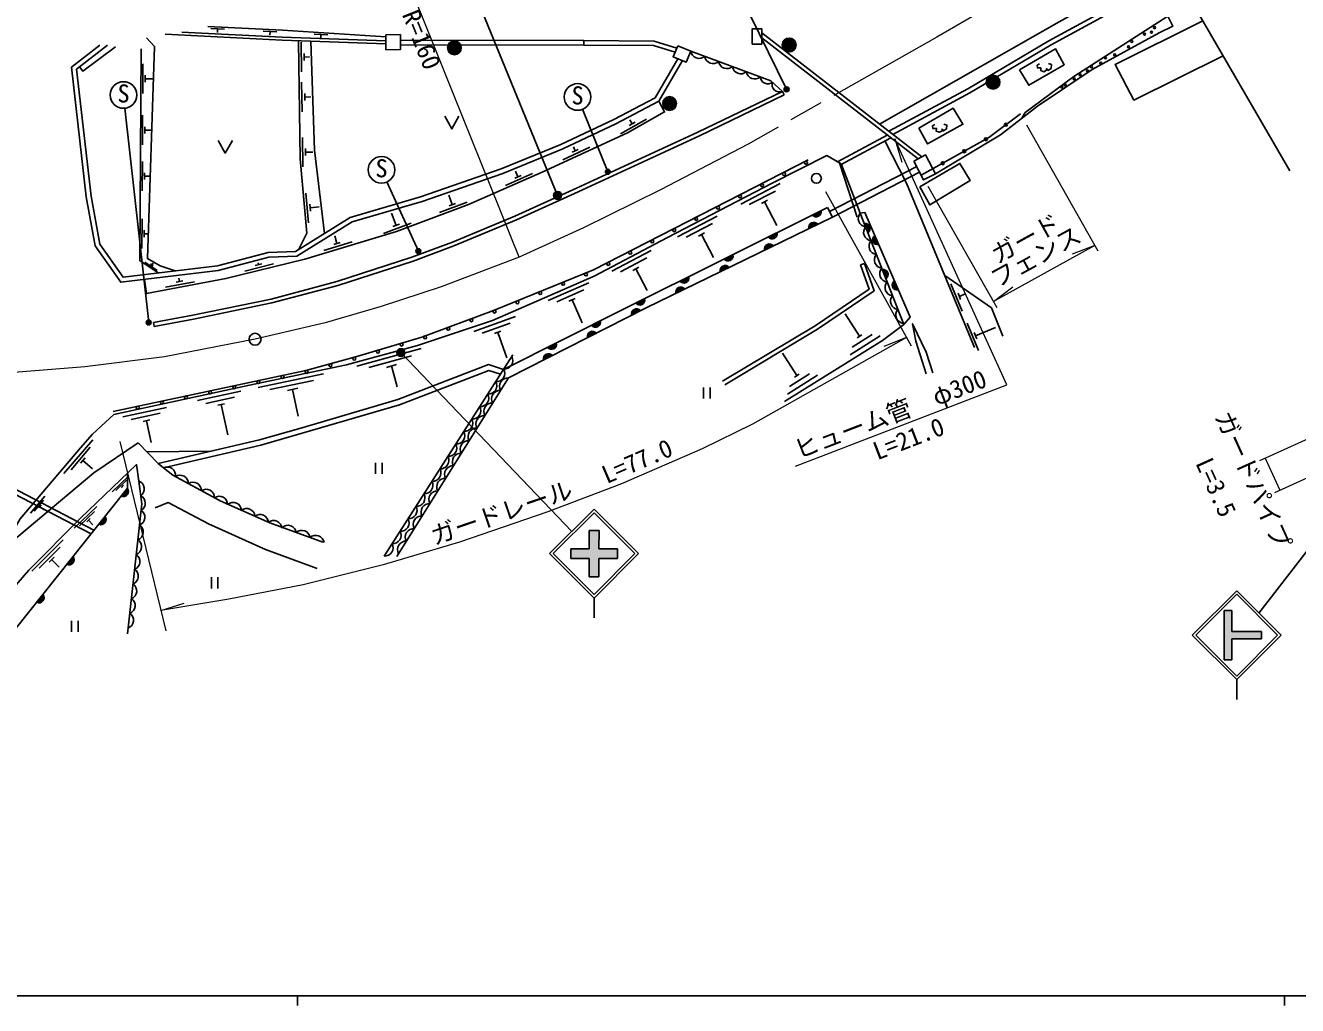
# Model space of a CAD drawing. Units: millimetres at full size, sheet at 1:1000; details may follow other scales. Extents: x 40000 to 680000, y 20000 to 380000.
# Drawn here: x 240450 to 369325, y 204000 to 303320 of the extents above; entities that cross this region are included whole.
import ezdxf
from ezdxf.enums import TextEntityAlignment as Align

# ---------------------------------------------------------------- set-up
doc = ezdxf.new("R2010")
doc.units = ezdxf.units.MM
doc.header["$LTSCALE"] = 1000
doc.linetypes.add('CHAIN', pattern=[18.5, 12, -1.5, 3.5, -1.5])
for name, color, linetype, lineweight in [('M-BGD', 7, 'Continuous', 25), ('M-BGD-EXST', 7, 'Continuous', 25), ('M-BMK', 2, 'CHAIN', 13), ('M-BMK-OTRS', 5, 'Continuous', 25), ('M-BMK-SRVR', 3, 'Continuous', 25), ('M-STR-HTXT', 7, 'Continuous', 13), ('M-STR-STRC', 7, 'Continuous', 25), ('M-TTL-BAND', 7, 'Continuous', 25)]:
    doc.layers.add(name, color=color, linetype=linetype, lineweight=lineweight)
doc.styles.add('ＭＳ ゴシック', font='')
doc.styles.get('ＭＳ ゴシック').set_extended_font_data('MS Gothic')

msp = doc.modelspace()

# ---------------------------------------------------------------- hatches: boundary and pattern name
at = {"layer": 'M-BGD'}
for points in [[(284607, 301053, -0.41421), (283907, 300353, -0.41421), (283207, 301053, -1)], [(318523, 301337, -0.41421), (317823, 300637, -0.41421), (317123, 301337, -1)], [(339179, 297566, -0.41421), (338479, 296866, -0.41421), (337779, 297566, -1)], [(306410, 295403, -0.41421), (305710, 294703, -0.41421), (305010, 295403, -1)], [(321058, 284569), (320172, 284125, 0.82183)], [(316587, 282331), (315701, 281888, 0.82183)], [(320720, 283169), (319830, 282735, -0.82183)], [(325794, 282331), (325434, 283254, -0.82183)], [(316225, 280980), (315334, 280547, -0.82183)], [(326494, 282031), (326886, 281122, -0.82183)], [(312115, 280094), (311229, 279650, 0.82183)], [(311729, 278792), (310838, 278359, -0.82183)], [(327608, 277671), (327248, 278595, -0.82183)], [(307644, 277856), (306758, 277413, 0.82183)], [(328475, 277441), (328868, 276531, -0.82183)], [(307233, 276604), (306342, 276171, -0.82183)], [(302743, 274405), (301860, 273956, -0.82183)], [(303173, 275619), (302287, 275175, 0.82183)], [(298702, 273380), (297816, 272936, 0.82183)], [(298287, 272136), (297404, 271687, -0.82183)], [(294231, 271141), (293345, 270697, 0.82183)], [(293832, 269867), (292949, 269418, -0.82183)], [(250766, 256418), (250150, 255642, 0.82183)], [(247879, 252782), (248495, 253558, -0.82183)], [(244655, 248720), (245271, 249496, -0.82183)], [(241596, 244867), (242212, 245643, -0.82183)]]:
    msp.add_hatch(color=256, dxfattribs=at).paths.add_polyline_path(points)
at = {"layer": 'M-BGD-EXST'}
for points in [[(317781, 296965, -1), (317342, 296726, -1)], [(299672, 288613, -1), (299232, 288373, -1)], [(280478, 280567, -1), (280039, 280328, -1)], [(253157, 273344, -1), (252718, 273105, -1)]]:
    msp.add_hatch(color=256, dxfattribs=at).paths.add_polyline_path(points)
at = {"layer": 'M-STR-STRC'}
for points in [[(294023, 285885, -1), (294698, 286314, -1)], [(278147, 269949, -1), (278822, 270379, -1)], [(295695, 250295), (297555, 250295), (297556, 252155), (298556, 252155), (298555, 250295), (300415, 250295), (300415, 249295), (298555, 249295), (298555, 247435), (297555, 247435), (297555, 249295), (295695, 249295)], [(361907, 244028), (362657, 244028), (362657, 241903), (365657, 241903), (365657, 241153), (362657, 241153), (362657, 239028), (361907, 239028)]]:
    msp.add_hatch(color=256, dxfattribs=at).paths.add_polyline_path(points)

# ---------------------------------------------------------------- linework, layer by layer
at = {"layer": 'M-BGD'}
for p, q in [((260614, 302950), (259216, 303021)), ((259915, 302986), (259896, 302611)), ((265931, 302679), (264533, 302750)), ((265232, 302715), (265213, 302340)), ((268375, 301613), (268416, 298613)), ((271089, 302361), (269692, 302449)), ((270390, 302405), (270367, 302031)), ((278435, 301819), (297013, 301797)), ((297013, 301797), (297012, 301324)), ((315049, 302575), (331266, 289998)), ((315053, 302074), (330880, 289798)), ((268690, 300467), (268700, 299767)), ((278437, 301346), (297012, 301324)), ((252351, 299417), (252334, 296417)), ((268695, 300117), (269213, 300124)), ((252585, 298266), (252580, 297566)), ((252582, 297916), (253341, 297911)), ((268430, 297563), (268471, 294563)), ((268746, 296417), (268755, 295717)), ((317314, 296275), (317139, 296637)), ((268750, 296067), (269354, 296075)), ((252321, 294211), (252304, 291211)), ((252554, 293060), (252550, 292360)), ((252552, 292710), (253163, 292706)), ((300742, 292350), (303356, 293822)), ((301597, 293176), (302207, 293519)), ((301902, 293347), (301663, 293771)), ((268506, 291981), (268547, 288981)), ((322722, 289499), (327765, 292215)), ((323104, 289238), (328119, 291940)), ((268822, 290835), (268831, 290135)), ((268827, 290485), (269564, 290495)), ((294907, 289714), (297630, 290972)), ((295825, 290468), (296461, 290762)), ((296143, 290615), (295962, 291006)), ((252294, 289549), (252277, 286549)), ((321909, 284464), (330741, 289025)), ((322917, 289387), (324716, 283901)), ((252527, 288397), (252523, 287697)), ((252525, 288047), (253004, 288045)), ((289081, 287110), (291829, 288313)), ((290014, 287846), (290655, 288127)), ((290334, 287987), (290087, 288552)), ((322197, 283887), (331037, 288452)), ((268850, 286318), (269119, 283330)), ((283689, 285170), (283331, 286131)), ((316907, 287288), (312912, 285217)), ((316448, 286543), (313785, 285163)), ((269252, 285199), (269315, 284502)), ((269283, 284851), (270215, 284934)), ((282389, 284364), (285200, 285413)), ((283361, 285047), (284017, 285292)), ((315634, 285615), (315013, 285292)), ((315323, 285453), (316575, 283039)), ((322197, 283887), (321696, 284888)), ((252260, 283712), (252243, 280713)), ((278012, 283052), (277547, 284299)), ((310520, 283977), (306525, 281906)), ((329422, 273012), (325022, 284313)), ((252494, 282561), (252490, 281861)), ((276711, 282247), (279522, 283295)), ((277684, 282930), (278340, 283175)), ((310061, 283233), (307398, 281852)), ((309247, 282304), (308626, 281982)), ((252492, 282211), (252804, 282209)), ((270663, 280510), (273535, 281377)), ((271677, 281130), (272347, 281332)), ((272012, 281231), (271782, 281994)), ((308937, 282143), (310141, 279819)), ((303848, 280504), (299866, 278408)), ((303394, 279757), (300740, 278359)), ((252555, 279346), (253796, 278504)), ((253115, 279147), (253405, 278951)), ((253260, 279049), (253377, 279221)), ((262669, 278426), (265582, 279146)), ((263714, 278994), (264393, 279161)), ((264053, 279077), (264010, 279253)), ((302586, 278823), (301967, 278497)), ((302277, 278660), (303433, 276462)), ((325438, 279193), (325044, 279051)), ((254632, 276794), (257579, 277351)), ((255706, 277302), (256394, 277432)), ((256050, 277367), (255982, 277725)), ((297528, 277241), (293406, 275437)), ((334211, 277140), (335357, 274367)), ((297022, 276528), (294273, 275325)), ((334927, 276191), (335195, 275545)), ((335061, 275868), (335668, 276119)), ((296149, 275655), (295507, 275374)), ((295828, 275515), (296855, 273168)), ((253496, 272825), (253423, 273220)), ((290096, 273833), (285868, 272293)), ((324939, 271819), (323505, 274106)), ((289545, 273153), (286726, 272127)), ((288619, 272337), (287961, 272098)), ((288290, 272217), (289231, 269631)), ((324209, 270724), (326242, 271998)), ((324702, 271670), (325176, 271967)), ((335860, 273150), (337006, 270378)), ((336577, 272202), (336844, 271555)), ((336711, 271879), (338733, 272715)), ((323987, 269948), (327038, 271859)), ((280541, 270573), (274032, 268785)), ((279576, 269841), (275236, 268649)), ((289815, 269927), (276777, 249544)), ((318590, 267840), (317157, 270127)), ((278032, 268950), (277019, 268672)), ((277525, 268811), (278107, 266696)), ((270636, 268013), (264029, 266634)), ((269627, 267343), (265222, 266423)), ((278085, 249518), (289376, 267598)), ((317639, 265969), (320689, 267880)), ((317860, 266745), (319894, 268019)), ((318353, 267691), (318828, 267988)), ((262278, 266260), (257881, 265305)), ((261641, 265661), (258709, 265025)), ((268030, 266550), (267003, 266335)), ((267517, 266442), (268083, 263727)), ((309140, 266619), (309140, 265501)), ((309807, 266619), (309807, 265501)), ((254725, 264620), (250328, 263665)), ((260613, 264977), (259928, 264829)), ((260270, 264903), (260938, 261830)), ((254088, 264021), (251156, 263385)), ((253059, 263338), (252375, 263189)), ((252717, 263263), (253195, 261065)), ((247260, 261342), (244354, 257906)), ((247005, 260576), (245067, 258285)), ((231595, 259875), (247093, 251792)), ((231777, 260311), (247391, 252167)), ((246491, 259504), (246039, 258969)), ((246265, 259237), (247248, 258405)), ((252761, 260097), (259261, 260177)), ((275923, 258988), (275923, 257870)), ((276589, 258988), (276589, 257870)), ((250868, 257604), (249240, 256051)), ((250700, 257237), (249615, 256201)), ((250387, 256731), (250134, 256490)), ((250261, 256611), (250328, 256540)), ((242413, 255613), (240960, 253895)), ((242286, 255229), (241317, 254084)), ((242029, 254694), (241803, 254426)), ((241916, 254560), (242290, 254244)), ((247681, 254564), (245402, 252389)), ((247446, 254049), (245927, 252600)), ((247009, 253342), (246654, 253003)), ((246832, 253173), (247281, 252702)), ((244268, 251209), (241093, 248020)), ((243952, 250466), (241835, 248340)), ((243353, 249439), (242859, 248943)), ((243106, 249191), (243881, 248420)), ((259283, 247396), (259283, 246278)), ((259950, 247396), (259950, 246278)), ((245115, 242991), (245115, 241873)), ((245781, 242991), (245781, 241873))]:
    msp.add_line(p, q, dxfattribs=at)
for points in [[(326968, 293331), (345168, 303688), (356230, 309822)], [(327923, 292590), (335909, 296900), (344135, 301752), (356878, 308706)], [(328319, 292284), (336134, 296501), (344361, 301353), (357107, 308310)], [(332633, 288271), (339235, 292229), (342970, 295145), (348501, 298859), (355318, 302575), (356679, 303233), (356198, 304268), (346653, 298151), (341716, 294483), (341405, 293923)], [(276957, 302170), (266487, 302828), (258931, 303213)], [(359730, 303789), (350837, 299371), (352740, 295752), (361788, 300242)], [(252722, 302078), (253540, 301186), (252805, 279694), (254082, 278953), (255607, 278446)], [(276960, 301455), (266444, 301831), (254591, 302435)], [(276959, 301759), (266457, 302134), (256291, 302652)], [(268157, 280633), (268962, 282262), (268284, 289805), (268120, 301771)], [(270730, 282234), (269739, 290692), (269354, 301727)], [(297013, 301797), (304146, 301727), (306436, 301029)], [(247980, 301307), (245118, 299097), (246613, 285948), (247521, 280974), (250105, 277292), (259987, 278482), (265118, 279825), (267958, 279934), (273561, 283421), (280634, 285481), (288820, 288330), (294891, 290801), (300272, 293345), (304609, 295633), (307004, 299763)], [(248777, 301305), (245634, 298878), (247096, 286020), (247982, 281167), (250337, 277811), (259896, 278962), (265046, 280310), (267810, 280417), (273360, 283871), (280486, 285946), (288648, 288787), (294694, 291248), (300054, 293781), (304257, 295999), (306550, 299953)], [(249570, 301141), (246272, 298678), (245937, 299113)], [(253886, 278239), (252052, 279487), (252176, 300963)], [(297012, 301324), (304076, 301271), (306258, 300606)], [(317139, 296637), (315973, 297715), (307858, 300711)], [(343171, 299416), (342933, 299281), (342976, 299009), (343332, 299018), (343306, 298755), (343620, 298628), (343900, 298772), (343900, 298950), (344036, 298764), (344349, 298967), (344383, 299357), (344078, 299458)], [(253423, 273220), (257397, 273956), (265330, 275594), (271990, 277360), (279592, 279826), (283706, 281349), (290037, 283984), (296264, 286829), (308581, 292495), (317139, 296637)], [(252521, 277583), (252721, 276156), (260767, 277676), (268753, 279650), (278041, 282453), (285321, 285168), (292800, 288442), (301444, 292433), (305208, 294552), (304609, 295633)], [(253496, 272825), (257475, 273562), (265423, 275203), (272104, 276974), (279724, 279446), (283853, 280975), (290198, 283615), (296431, 286464), (308753, 292131), (317314, 296275)], [(282939, 294136), (283655, 292840), (284371, 294136)], [(331198, 288140), (338041, 291957), (341263, 294373)], [(332587, 293277), (332350, 293142), (332392, 292871), (332748, 292879), (332723, 292616), (333036, 292489), (333316, 292633), (333316, 292811), (333452, 292625), (333766, 292828), (333800, 293218), (333494, 293320)], [(259981, 291673), (260697, 290378), (261413, 291673)], [(336604, 270668), (329713, 287335), (327521, 291617)], [(251880, 261027), (247376, 258000), (238101, 250178), (239929, 253307), (246035, 260524), (247228, 261906), (249398, 263880), (263162, 266869), (272990, 268920), (280158, 270890), (287772, 273415), (298068, 277922), (305505, 281836), (316102, 287329), (321626, 290127), (323083, 289292), (325022, 284313)], [(319761, 289699), (298002, 278555), (287860, 274437), (280601, 271744), (274027, 269786), (268862, 268348), (249348, 264213)], [(288875, 268458), (300911, 274487), (321696, 284888)], [(322197, 283887), (303331, 274705), (289376, 267598)], [(325022, 284313), (325488, 284361), (330068, 273751), (329422, 273012)], [(311084, 267270), (320469, 272880), (325923, 276606), (325044, 279051)], [(311299, 266910), (320695, 272526), (326427, 276442), (325438, 279193)], [(339456, 271825), (338319, 274695), (333575, 277995)], [(329422, 273012), (327261, 271401), (317362, 265197)], [(331700, 268024), (330642, 271323), (330328, 273090), (331699, 270204), (332363, 268109)], [(288875, 268458), (287376, 268945), (278178, 265410), (268341, 262525), (264155, 261325), (253880, 258915)], [(288570, 267981), (287392, 268364), (278354, 264891), (268493, 261999), (264294, 260795), (254436, 258482)], [(251880, 261027), (253880, 258915), (254436, 258482)], [(235321, 240352), (236679, 243401), (240801, 248134), (246019, 253375), (251717, 258812), (251935, 257156)], [(238006, 240346), (250780, 256435), (250786, 257924)], [(254436, 258482), (255371, 257754), (260193, 255147), (265213, 252912), (270570, 250957)], [(251935, 257156), (252242, 254829), (250799, 241657)], [(253584, 254426), (254922, 254977), (259008, 252826), (264786, 250214), (270007, 248300)]]:
    msp.add_lwpolyline(points, dxfattribs=at)
for points in [[(314089, 301422), (315057, 301429), (315046, 302990), (314078, 302983)], [(276956, 302383), (278433, 302389), (278439, 300871), (276962, 300865)], [(306535, 301266), (307858, 300711), (307392, 299600), (306069, 300155)], [(341153, 298836), (342098, 297259), (345683, 299343), (344800, 300951)], [(330948, 292894), (331846, 291317), (335423, 293308), (334434, 294934)], [(330455, 289579), (331642, 290192), (332633, 288271), (331447, 287658)], [(331063, 286966), (332063, 285125), (336142, 287597), (335116, 289333)]]:
    msp.add_lwpolyline(points, close=True, dxfattribs=at)
for centre, radius in [((354843, 303096), 100), ((283907, 301053), 700), ((317823, 301337), 700), ((352526, 301697), 100), ((353831, 302449), 100), ((354525, 302625), 100), ((350800, 300340), 100), ((352200, 301157), 100), ((348462, 299117), 100), ((349381, 299483), 100), ((349857, 300049), 100), ((338479, 297566), 700), ((346698, 297899), 100), ((347313, 298303), 100), ((348033, 298710), 100), ((345450, 297072), 100), ((345797, 297277), 100), ((305710, 295403), 700), ((339773, 293255), 150), ((337748, 291793), 150), ((335565, 290576), 150), ((319524, 289409), 150), ((333381, 289358), 150), ((317299, 288270), 150), ((320583, 287824), 500), ((312849, 285991), 150), ((315074, 287130), 150), ((310623, 284851), 150), ((308398, 283711), 150), ((306173, 282572), 150), ((303948, 281432), 150), ((301723, 280292), 150), ((299498, 279153), 150), ((294924, 277143), 150), ((297240, 278084), 150), ((292607, 276203), 150), ((290291, 275262), 150), ((285632, 273450), 150), ((287975, 274322), 150), ((283288, 272581), 150), ((278554, 270978), 150), ((280944, 271711), 150), ((273761, 269557), 150), ((276158, 270265), 150), ((268944, 268216), 150), ((271352, 268886), 150), ((261608, 266658), 150), ((264053, 267176), 150), ((266499, 267694), 150), ((256716, 265621), 150), ((259162, 266139), 150), ((251825, 264585), 150), ((254271, 265103), 150)]:
    msp.add_circle(centre, radius, dxfattribs=at)
for centre, radius, start, end in [((308700, 300826), 850, 187.81075, 311.66577), ((310107, 300307), 850, 187.81075, 311.66577), ((311514, 299787), 850, 187.81075, 311.66577), ((312921, 299268), 850, 187.81075, 311.66577), ((314329, 298748), 850, 187.81075, 311.66577), ((315647, 298158), 755, 183.37122, 309.3254), ((316836, 297326), 752, 160.74647, 293.74673), ((320572, 284434), 505, 217.7542, 15.41239), ((325667, 283759), 850, 139.34872, 263.20374), ((316100, 282197), 505, 217.7542, 15.41239), ((320318, 282864), 505, 37.12338, 194.78157), ((326211, 282361), 850, 139.34872, 263.20374), ((325523, 282757), 505, 302.44713, 100.10533), ((315822, 280676), 505, 37.12338, 194.78157), ((326755, 280963), 850, 139.34872, 263.20374), ((326780, 281615), 505, 124.51828, 282.17647), ((311629, 279959), 505, 217.7542, 15.41239), ((327300, 279566), 850, 139.34872, 263.20374), ((311326, 278488), 505, 37.12338, 194.78157), ((327844, 278168), 850, 139.34872, 263.20374), ((327337, 278097), 505, 302.44713, 100.10533), ((307157, 277722), 505, 217.7542, 15.41239), ((328388, 276770), 850, 139.34872, 263.20374), ((328761, 277025), 505, 124.51828, 282.17647), ((306830, 276299), 505, 37.12338, 194.78157), ((328932, 275372), 850, 139.34872, 263.20374), ((302346, 274093), 505, 38.15917, 195.81736), ((302686, 275484), 505, 217.7542, 15.41239), ((329477, 273975), 850, 139.34872, 263.20374), ((298215, 273246), 505, 217.77892, 15.43712), ((297890, 271824), 505, 38.15917, 195.81736), ((293744, 271006), 505, 217.77892, 15.43712), ((288968, 269346), 850, 265.46883, 29.32386), ((293435, 269555), 505, 38.15917, 195.81736), ((288160, 268082), 850, 265.46883, 29.32386), ((287351, 266818), 850, 265.46883, 29.32386), ((289318, 266750), 850, 86.08804, 209.94306), ((286543, 265555), 850, 265.46883, 29.32386), ((288524, 265478), 850, 86.08804, 209.94306), ((285735, 264291), 850, 265.46883, 29.32386), ((287729, 264206), 850, 86.08804, 209.94306), ((284927, 263027), 850, 265.46883, 29.32386), ((286935, 262933), 850, 86.08804, 209.94306), ((284119, 261764), 850, 265.46883, 29.32386), ((286140, 261661), 850, 86.08804, 209.94306), ((283310, 260500), 850, 265.46883, 29.32386), ((285345, 260389), 850, 86.08804, 209.94306), ((282502, 259237), 850, 265.46883, 29.32386), ((284551, 259117), 850, 86.08804, 209.94306), ((254808, 257718), 850, 352.1645, 116.01953), ((281694, 257973), 850, 265.46883, 29.32386), ((283756, 257844), 850, 86.08804, 209.94306), ((251637, 256360), 850, 305.57266, 69.42768), ((256117, 256896), 850, 359.67717, 123.53219), ((257436, 256182), 850, 359.67717, 123.53219), ((280886, 256709), 850, 265.46883, 29.32386), ((282962, 256572), 850, 86.08804, 209.94306), ((250382, 256091), 505, 242.72493, 40.38312), ((251742, 254913), 850, 298.88585, 62.74088), ((258756, 255469), 850, 359.67717, 123.53219), ((260076, 254756), 850, 359.67717, 123.53219), ((280077, 255446), 850, 265.46883, 29.32386), ((282167, 255300), 850, 86.08804, 209.94306), ((251691, 253478), 850, 291.82232, 55.67735), ((261476, 254138), 850, 4.07605, 127.93108), ((262847, 253528), 850, 4.07605, 127.93108), ((279269, 254182), 850, 265.46883, 29.32386), ((281373, 254027), 850, 86.08804, 209.94306), ((248111, 253231), 505, 242.72493, 40.38312), ((251528, 251987), 850, 291.82232, 55.67735), ((264217, 252918), 850, 4.07605, 127.93108), ((265587, 252308), 850, 4.07605, 127.93108), ((267037, 251821), 850, 8.02539, 131.88042), ((278461, 252918), 850, 265.46883, 29.32386), ((280578, 252755), 850, 86.08804, 209.94306), ((268446, 251306), 850, 8.02539, 131.88042), ((269855, 250792), 850, 8.02539, 131.88042), ((277653, 251655), 850, 265.46883, 29.32386), ((279784, 251483), 850, 86.08804, 209.94306), ((251365, 250496), 850, 291.82232, 55.67735), ((276844, 250391), 850, 265.46883, 29.32386), ((278989, 250211), 850, 86.08804, 209.94306), ((244886, 249169), 505, 242.72493, 40.38312), ((251201, 249005), 850, 291.82232, 55.67735), ((251038, 247514), 850, 291.82232, 55.67735), ((250875, 246023), 850, 291.82232, 55.67735), ((241827, 245316), 505, 242.72493, 40.38312), ((250711, 244531), 850, 291.82232, 55.67735), ((250548, 243040), 850, 291.82232, 55.67735)]:
    msp.add_arc(centre, radius, start, end, dxfattribs=at)
at = {"layer": 'M-BGD-EXST'}
for p, q in [((317561, 296846), (305423, 321667)), ((252937, 273224), (250532, 294930)), ((299452, 288493), (296888, 294822)), ((280258, 280448), (277077, 287461))]:
    msp.add_line(p, q, dxfattribs=at)
for centre, radius in [((250384, 296272), 1350), ((296381, 296073), 1350), ((317561, 296846), 250), ((276520, 288690), 1350), ((299452, 288493), 250), ((280258, 280448), 250), ((252937, 273224), 250)]:
    msp.add_circle(centre, radius, dxfattribs=at)
at = {"layer": 'M-BMK'}
msp.add_lwpolyline([(353713, 314161), (332776, 302147), (313652, 291281), (304792, 286648), (296993, 282812), (290475, 279853), (282580, 276820), (276496, 274825), (270816, 273196), (263714, 271524), (254535, 269730), (246451, 268710), (237503, 268003)], dxfattribs=at)
at = {"layer": 'M-BMK-OTRS'}
msp.add_line((368539, 288603), (341771, 334747), dxfattribs=at)
at = {"layer": 'M-BMK-SRVR'}
msp.add_circle((263714, 271524), 600, dxfattribs=at)
at = {"layer": 'M-STR-HTXT'}
for p, q in [((290475, 279853), (279954, 305965)), ((341854, 293265), (349103, 280470)), ((328529, 291818), (329226, 289463)), ((321510, 286486), (330171, 270868)), ((331877, 287044), (338870, 274722)), ((348790, 281023), (338512, 275353)), ((348790, 281023), (346496, 280148)), ((338514, 275354), (340477, 276827)), ((329713, 271695), (327426, 270801)), ((378890, 265282), (365483, 259211)), ((380384, 262041), (366977, 255969)), ((249997, 261151), (254689, 241977)), ((366052, 259468), (367524, 256217)), ((254182, 244048), (256524, 244784))]:
    msp.add_line(p, q, dxfattribs=at)
for points in [[(318458, 258648), (339872, 266906), (328529, 291818)], [(329713, 271695), (314109, 262921), (309005, 260425), (300825, 256882), (293370, 254016), (284440, 250949), (276676, 248665), (268590, 246642), (261064, 245194), (254182, 244048)]]:
    msp.add_lwpolyline(points, dxfattribs=at)
at = {"layer": 'M-STR-STRC'}
for p, q in [((294361, 286099), (284345, 310550)), ((278485, 270164), (295804, 252045)), ((383199, 266822), (365408, 243778)), ((293554, 249795), (298054, 254295)), ((293908, 249795), (298054, 253941)), ((302555, 249795), (298054, 254295)), ((302201, 249795), (298054, 253941)), ((297556, 252155), (297555, 250295)), ((297556, 252155), (298556, 252155)), ((298556, 252155), (298555, 250295)), ((295695, 250295), (295695, 249295)), ((295695, 250295), (297555, 250295)), ((298555, 250295), (300415, 250295)), ((300415, 250295), (300415, 249295)), ((293554, 249795), (298054, 245294)), ((293908, 249795), (298054, 245648)), ((295695, 249295), (297555, 249295)), ((297555, 249295), (297555, 247435)), ((298054, 245648), (302201, 249795)), ((298055, 245295), (302555, 249795)), ((298555, 249295), (300415, 249295)), ((298555, 249295), (298555, 247435)), ((297555, 247435), (298555, 247435)), ((298055, 245295), (298055, 243295)), ((358658, 241528), (363158, 246028)), ((359012, 241528), (363158, 245675)), ((367658, 241528), (363158, 246028)), ((367305, 241528), (363158, 245675)), ((361907, 244028), (361907, 239028)), ((361907, 244028), (362657, 244028)), ((362657, 244028), (362657, 241903)), ((358658, 241528), (363158, 237028)), ((359012, 241528), (363158, 237381)), ((362657, 241903), (365657, 241903)), ((362657, 241153), (365657, 241153)), ((362657, 241153), (362657, 239028)), ((363158, 237381), (367305, 241528)), ((363158, 237028), (367658, 241528)), ((365657, 241903), (365657, 241153)), ((361907, 239028), (362657, 239028)), ((363158, 237028), (363158, 235028))]:
    msp.add_line(p, q, dxfattribs=at)
for centre in [(294361, 286099), (278485, 270164)]:
    msp.add_circle(centre, 400, dxfattribs=at)
at = {"layer": 'M-TTL-BAND'}
for p, q in [((40000, 205000), (579000, 205000)), ((268000, 205000), (268000, 204000)), ((368000, 205000), (368000, 204000))]:
    msp.add_line(p, q, dxfattribs=at)

# ---------------------------------------------------------------- texts
at = {"layer": 'M-BGD-EXST', "style": 'ＭＳ ゴシック'}
for p in [(249728, 294980), (295726, 294781), (275865, 287398)]:
    msp.add_text('S', height=1833, rotation=358.508, dxfattribs=at).set_placement(p, align=Align.BOTTOM_LEFT)
at = {"layer": 'M-STR-HTXT', "style": 'ＭＳ ゴシック'}
for s, rotation, p in [('R=160', 291.945, (278067, 304230)), ('ガード', 28.889, (339190, 278640)), ('フェンス', 28.889, (339122, 276193)), ('ヒューム管\u3000φ300', 21.088, (318959, 258841)), ('L=21.0', 21.088, (326953, 258733)), ('ガードパイプ', 294.364, (360403, 263493)), ('L=77.0', 23.42, (299563, 256336)), ('L=3.5', 294.364, (358445, 258751)), ('ガードレール', 18.957, (282063, 250132))]:
    msp.add_text(s, height=1833, rotation=rotation, dxfattribs=at).set_placement(p, align=Align.BOTTOM_LEFT)

doc.saveas('drawing.dxf')
